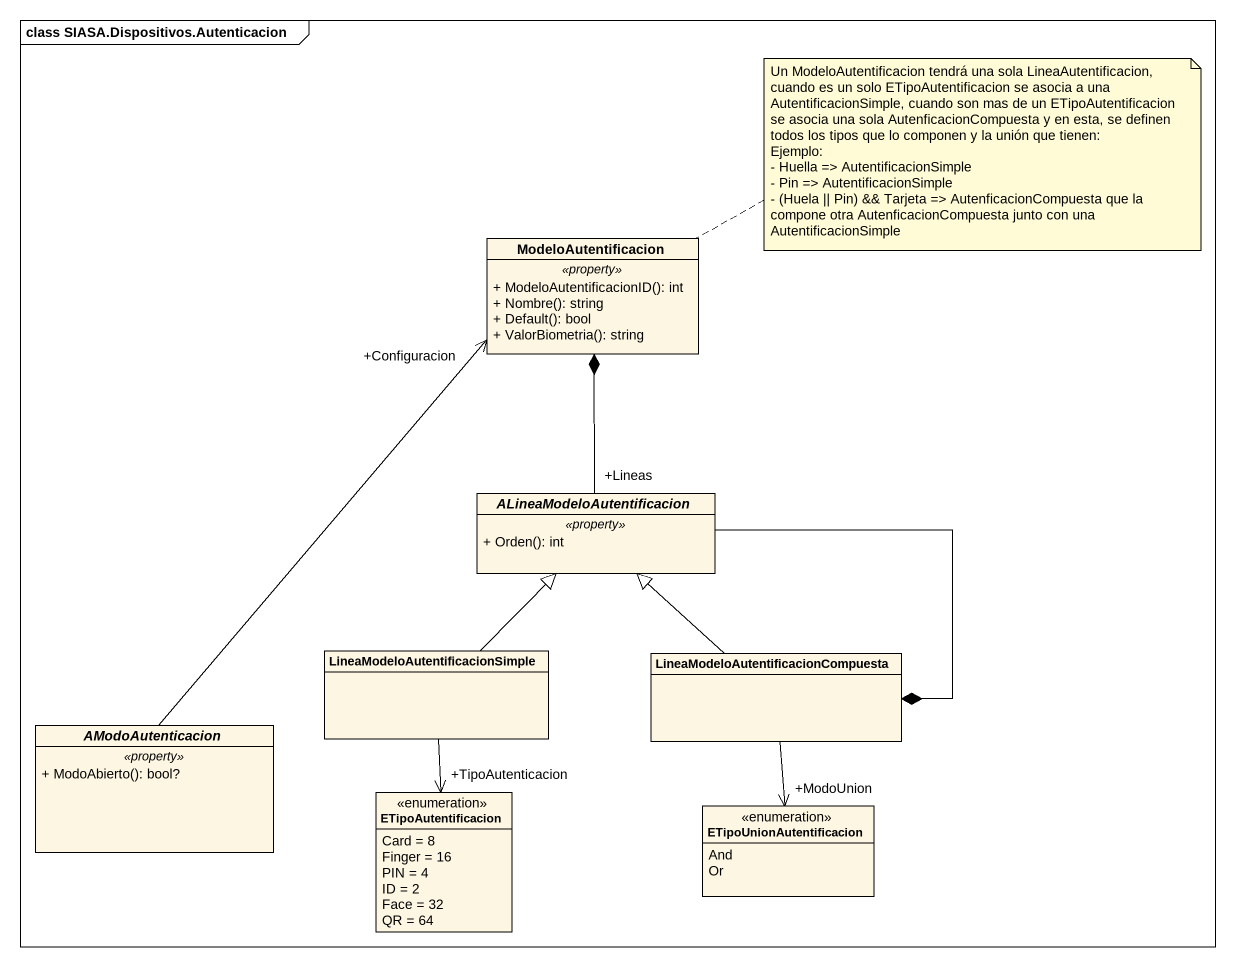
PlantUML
@startuml
mainframe class SIASA.Dispositivos.Autenticacion
hide circle
hide empty members
skinparam classAttributeIconSize 0
class ModeloAutentificacion {
  .. <<property>> ..
  + ModeloAutentificacionID(): int
  + Nombre(): string
  + Default(): bool
  + ValorBiometria(): string
}
abstract class ALineaModeloAutentificacion {
  .. <<property>> ..
  + Orden(): int
}
class "LineaModeloAutentificacionSimple" as LineaModeloAutentificacionSi
class "LineaModeloAutentificacionCompuesta" as LineaModeloAutentificacionCo
abstract class AModoAutenticacion {
  .. <<property>> ..
  + ModoAbierto(): bool?
}
enum ETipoAutentificacion {
  Card = 8
  Finger = 16
  PIN = 4
  ID = 2
  Face = 32
  QR = 64
}
enum ETipoUnionAutentificacion {
  And
  Or
}
ALineaModeloAutentificacion "+Lineas" -up-* ModeloAutentificacion
ALineaModeloAutentificacion --* LineaModeloAutentificacionCo
LineaModeloAutentificacionSi -up-|> ALineaModeloAutentificacion
LineaModeloAutentificacionSi --> "+TipoAutenticacion" ETipoAutentificacion
LineaModeloAutentificacionCo -up-|> ALineaModeloAutentificacion
LineaModeloAutentificacionCo --> "+ModoUnion" ETipoUnionAutentificacion
AModoAutenticacion -up-> "+Configuracion" ModeloAutentificacion
note right of ModeloAutentificacion
  Un ModeloAutentificacion tendrá una sola LineaAutentificacion, cuando es un solo ETipoAutentificacion se asocia a una AutentificacionSimple, cuando son mas de un ETipoAutentificacion se asocia una sola AutenficacionCompuesta y en esta, se definen todos los tipos que lo componen y la unión que tienen:
  Ejemplo:
  - Huella => AutentificacionSimple
  - Pin => AutentificacionSimple
  - (Huela || Pin) && Tarjeta => AutenficacionCompuesta que la compone otra AutenficacionCompuesta junto con una AutentificacionSimple
end note
@enduml
